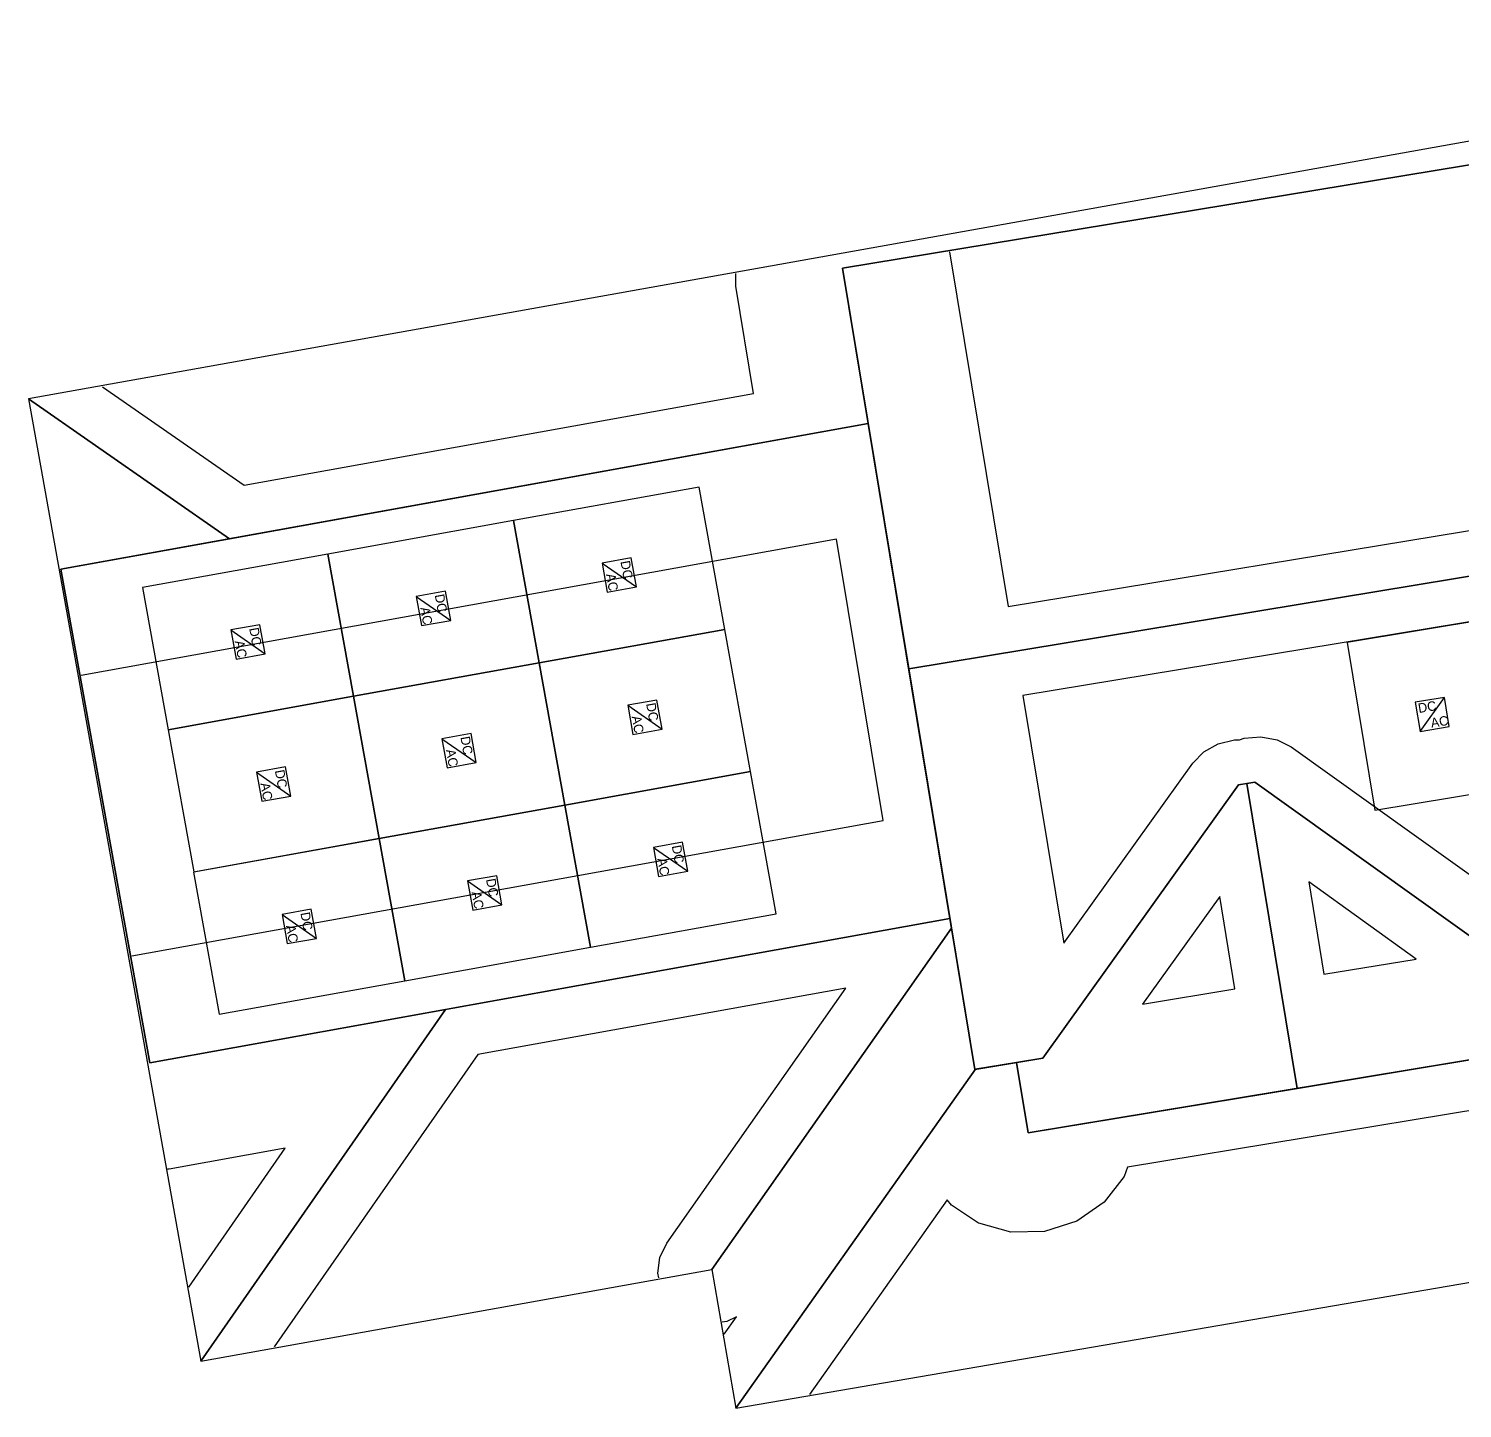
# Model space of a CAD drawing. Header units: feet. Extents: x -57 to 53, y -35 to 36.
# Drawn here: x -57.25 to -17.48, y -28.52 to 9.75 of the extents above; entities that cross this region are included whole.
import ezdxf

# ---------------------------------------------------------------- set-up
doc = ezdxf.new("R2010")
doc.units = ezdxf.units.FT
for name, color, linetype in [('Buildings', 7, 'CONTINUOUS'), ('Modules', 7, 'CONTINUOUS'), ('Setbacks', 7, 'CONTINUOUS')]:
    doc.layers.add(name, color=color, linetype=linetype)

msp = doc.modelspace()

# ---------------------------------------------------------------- linework, layer by layer
at = {"layer": 'Buildings', "color": 252}
for p, q in [((5.548, 9.751), (-34.675, 3.107)), ((-12.52, 7.485), (-57.255, -0.515)), ((-34.675, 3.107), (-12.395, 6.787)), ((-34.675, 3.107), (-32.84, -8.003)), ((-33.963, -1.202), (-34.675, 3.107)), ((17.208, 0.265), (-32.84, -8.003)), ((-32.84, -8.003), (17.208, 0.265)), ((-57.255, -0.515), (-51.682, -4.397)), ((-57.255, -0.515), (-52.482, -27.204)), ((-51.682, -4.397), (-57.255, -0.515)), ((-33.963, -1.202), (-56.36, -5.24)), ((-51.682, -4.397), (-33.963, -1.202)), ((-31.696, -14.928), (-33.963, -1.202)), ((-56.36, -5.24), (-51.682, -4.397)), ((-56.36, -5.24), (-53.892, -18.929)), ((-53.892, -18.929), (-56.36, -5.24)), ((-32.84, -8.003), (-31.005, -19.113)), ((-29.125, -18.802), (-23.692, -11.22)), ((-23.692, -11.22), (-29.125, -18.802)), ((-23.692, -11.22), (-23.237, -11.145)), ((-23.465, -11.182), (-23.692, -11.22)), ((-23.237, -11.145), (-23.465, -11.182)), ((-23.465, -11.182), (-22.067, -19.643)), ((-22.067, -19.643), (-23.465, -11.182)), ((-23.237, -11.145), (-15.654, -16.577)), ((-15.654, -16.577), (-23.237, -11.145)), ((-53.892, -18.929), (-31.696, -14.928)), ((-31.696, -14.928), (-45.687, -17.45)), ((-31.652, -15.195), (-31.696, -14.928)), ((-38.3, -24.668), (-31.652, -15.195)), ((-31.652, -15.195), (-38.3, -24.668)), ((-31.005, -19.113), (-31.652, -15.195)), ((-45.687, -17.45), (-53.892, -18.929)), ((-45.687, -17.45), (-52.482, -27.204)), ((-52.482, -27.204), (-45.687, -17.45)), ((-14.609, -18.411), (-29.524, -20.875)), ((-22.067, -19.643), (-14.609, -18.411)), ((-31.005, -19.113), (-29.125, -18.802)), ((-29.847, -18.922), (-30.99, -19.111)), ((-29.125, -18.802), (-29.847, -18.922)), ((-29.524, -20.875), (-29.847, -18.922)), ((-29.847, -18.922), (-29.524, -20.875)), ((-30.99, -19.111), (-37.64, -28.515)), ((-37.64, -28.515), (-30.99, -19.111)), ((-30.99, -19.111), (-31.005, -19.113)), ((-29.524, -20.875), (-22.067, -19.643)), ((-37.64, -28.515), (3.726, -21.418)), ((-52.482, -27.204), (-38.3, -24.668)), ((-38.3, -24.668), (-37.64, -28.515))]:
    msp.add_line(p, q, dxfattribs=at)
at = {"layer": 'Modules', "color": 254}
for p, q in [((-38.653, -2.965), (-43.802, -3.893)), ((-37.942, -6.91), (-38.653, -2.965)), ((-43.805, -3.893), (-48.954, -4.821)), ((-43.094, -7.838), (-43.805, -3.893)), ((-43.802, -3.893), (-43.09, -7.838)), ((-48.952, -4.82), (-54.101, -5.749)), ((-48.954, -4.821), (-48.243, -8.766)), ((-48.241, -8.765), (-48.952, -4.82)), ((-40.541, -4.925), (-41.348, -5.071)), ((-41.348, -5.071), (-41.203, -5.878)), ((-41.348, -5.071), (-40.395, -5.732)), ((-40.395, -5.732), (-40.541, -4.925)), ((-54.101, -5.749), (-53.389, -9.693)), ((-45.693, -5.853), (-46.501, -5.998)), ((-45.548, -6.66), (-45.693, -5.853)), ((-41.203, -5.878), (-40.395, -5.732)), ((-46.501, -5.998), (-46.355, -6.806)), ((-46.501, -5.998), (-45.548, -6.66)), ((-46.355, -6.806), (-45.548, -6.66)), ((-16.723, -6.617), (-20.678, -7.27)), ((-50.84, -6.781), (-51.647, -6.926)), ((-51.647, -6.926), (-51.502, -7.733)), ((-51.647, -6.926), (-50.694, -7.588)), ((-50.694, -7.588), (-50.84, -6.781)), ((-43.09, -7.838), (-37.942, -6.91)), ((-37.941, -6.91), (-43.09, -7.838)), ((-37.23, -10.854), (-37.941, -6.91)), ((-20.678, -7.27), (-19.909, -11.922)), ((-51.502, -7.733), (-50.694, -7.588)), ((-48.243, -8.766), (-43.094, -7.838)), ((-43.094, -7.837), (-48.242, -8.765)), ((-42.382, -11.782), (-43.094, -7.837)), ((-43.09, -7.838), (-42.379, -11.783)), ((-53.389, -9.693), (-48.241, -8.765)), ((-48.24, -8.765), (-53.389, -9.693)), ((-48.242, -8.765), (-47.531, -12.71)), ((-47.529, -12.71), (-48.24, -8.765)), ((-39.829, -8.87), (-40.636, -9.015)), ((-40.636, -9.015), (-40.491, -9.822)), ((-40.636, -9.015), (-39.684, -9.677)), ((-39.684, -9.677), (-39.829, -8.87)), ((-17.979, -8.798), (-18.788, -8.932)), ((-18.788, -8.932), (-18.654, -9.741)), ((-18.654, -9.741), (-17.979, -8.798)), ((-17.845, -9.607), (-17.979, -8.798)), ((-53.389, -9.693), (-52.677, -13.638)), ((-44.981, -9.797), (-45.789, -9.943)), ((-44.836, -10.605), (-44.981, -9.797)), ((-40.491, -9.822), (-39.684, -9.677)), ((-18.654, -9.741), (-17.845, -9.607)), ((-45.789, -9.943), (-45.643, -10.75)), ((-45.789, -9.943), (-44.836, -10.605)), ((-50.128, -10.725), (-50.935, -10.871)), ((-49.982, -11.532), (-50.128, -10.725)), ((-45.643, -10.75), (-44.836, -10.605)), ((-50.935, -10.871), (-50.79, -11.678)), ((-50.935, -10.871), (-49.982, -11.532)), ((-42.379, -11.783), (-37.23, -10.854)), ((-37.229, -10.854), (-42.378, -11.782)), ((-36.518, -14.799), (-37.229, -10.854)), ((-50.79, -11.678), (-49.982, -11.532)), ((-19.909, -11.922), (-15.955, -11.268)), ((-47.531, -12.71), (-42.382, -11.782)), ((-42.382, -11.782), (-47.53, -12.71)), ((-41.671, -15.726), (-42.382, -11.782)), ((-42.378, -11.782), (-41.667, -15.727)), ((-47.531, -12.713), (-52.68, -13.641)), ((-52.677, -13.638), (-47.529, -12.71)), ((-46.82, -16.658), (-47.531, -12.713)), ((-47.53, -12.71), (-46.819, -16.655)), ((-39.117, -12.814), (-39.924, -12.96)), ((-39.924, -12.96), (-39.779, -13.767)), ((-39.924, -12.96), (-38.972, -13.621)), ((-38.972, -13.621), (-39.117, -12.814)), ((-52.68, -13.641), (-51.968, -17.586)), ((-44.27, -13.742), (-45.077, -13.887)), ((-45.077, -13.887), (-44.931, -14.694)), ((-45.077, -13.887), (-44.124, -14.549)), ((-44.124, -14.549), (-44.27, -13.742)), ((-39.779, -13.767), (-38.972, -13.621)), ((-49.419, -14.673), (-50.226, -14.819)), ((-49.273, -15.48), (-49.419, -14.673)), ((-44.931, -14.694), (-44.124, -14.549)), ((-50.226, -14.819), (-50.081, -15.626)), ((-50.226, -14.819), (-49.273, -15.48)), ((-41.667, -15.727), (-36.518, -14.799)), ((-50.081, -15.626), (-49.273, -15.48)), ((-46.819, -16.655), (-41.671, -15.726)), ((-51.968, -17.586), (-46.82, -16.658))]:
    msp.add_line(p, q, dxfattribs=at)
at = {"layer": 'Setbacks', "color": 2}
for p, q in [((-31.707, 3.564), (-30.081, -6.279)), ((-37.637, 2.612), (-37.635, 2.96)), ((-37.637, 2.611), (-37.637, 2.612)), ((-37.146, -0.366), (-37.637, 2.611)), ((-30.081, -6.279), (15.043, 1.175)), ((-55.202, -0.181), (-51.28, -2.914)), ((-51.28, -2.914), (-37.146, -0.366)), ((15.963, -1.209), (-29.673, -8.748)), ((-34.84, -4.412), (-55.795, -8.19)), ((-33.552, -12.211), (-34.84, -4.412)), ((-29.673, -8.748), (-28.539, -15.611)), ((-23.664, -9.975), (-23.538, -9.929)), ((-23.538, -9.929), (-23.537, -9.929)), ((-23.537, -9.929), (-23.07, -9.888)), ((-23.07, -9.888), (-23.069, -9.888)), ((-23.069, -9.888), (-22.619, -9.97)), ((-24.962, -10.618), (-24.656, -10.307)), ((-24.656, -10.307), (-24.655, -10.306)), ((-24.655, -10.306), (-24.255, -10.084)), ((-24.255, -10.084), (-24.254, -10.083)), ((-24.254, -10.083), (-23.799, -9.972)), ((-23.799, -9.972), (-23.798, -9.972)), ((-23.798, -9.972), (-23.664, -9.975)), ((-22.619, -9.97), (-22.618, -9.97)), ((-22.618, -9.97), (-22.228, -10.166)), ((-22.228, -10.166), (-22.227, -10.167)), ((-22.227, -10.167), (-14.645, -15.599)), ((-28.539, -15.611), (-24.963, -10.619)), ((-24.963, -10.619), (-24.962, -10.618)), ((-54.392, -15.968), (-33.552, -12.211)), ((-18.76, -16.053), (-21.745, -13.915)), ((-21.745, -13.915), (-21.322, -16.476)), ((-24.214, -14.323), (-26.352, -17.307)), ((-23.791, -16.884), (-24.214, -14.323)), ((-21.322, -16.476), (-18.76, -16.053)), ((-34.587, -16.859), (-44.794, -18.7)), ((-39.55, -23.931), (-34.587, -16.859)), ((-26.352, -17.307), (-23.791, -16.884)), ((-44.794, -18.7), (-50.441, -26.806)), ((-16.913, -20.199), (-26.771, -21.827)), ((-50.135, -21.304), (-53.36, -21.885)), ((-52.815, -25.152), (-50.135, -21.304)), ((-26.771, -21.827), (-26.862, -22.085)), ((-53.36, -21.885), (-53.399, -21.886)), ((-53.36, -21.885), (-53.36, -21.885)), ((-26.862, -22.086), (-27.417, -22.799)), ((-26.862, -22.085), (-26.862, -22.085)), ((-26.862, -22.085), (-26.862, -22.086)), ((-31.776, -22.729), (-35.597, -28.131)), ((-31.656, -22.881), (-31.776, -22.729)), ((-31.656, -22.882), (-31.656, -22.881)), ((-31.655, -22.882), (-31.656, -22.882)), ((-30.901, -23.378), (-31.655, -22.882)), ((-27.418, -22.8), (-28.179, -23.325)), ((-27.417, -22.799), (-27.418, -22.8)), ((-27.417, -22.799), (-27.417, -22.799)), ((-30.9, -23.378), (-30.901, -23.378)), ((-30.011, -23.629), (-30.9, -23.378)), ((-30.9, -23.378), (-30.9, -23.378)), ((-28.18, -23.325), (-29.072, -23.611)), ((-28.179, -23.325), (-28.18, -23.325)), ((-30.01, -23.629), (-30.011, -23.629)), ((-29.073, -23.611), (-30.01, -23.629)), ((-30.01, -23.629), (-30.01, -23.629)), ((-29.072, -23.611), (-29.073, -23.611)), ((-39.745, -24.331), (-39.551, -23.931)), ((-39.551, -23.931), (-39.55, -23.931)), ((-39.799, -24.765), (-39.745, -24.333)), ((-39.745, -24.332), (-39.745, -24.331)), ((-39.745, -24.333), (-39.745, -24.332)), ((-39.799, -24.766), (-39.799, -24.765)), ((-39.77, -24.897), (-39.799, -24.766)), ((-39.799, -24.766), (-39.799, -24.766)), ((-37.884, -26.11), (-38.017, -26.128)), ((-37.959, -26.461), (-37.616, -25.975)), ((-37.883, -26.11), (-37.884, -26.11)), ((-37.616, -25.975), (-37.883, -26.11)), ((-37.883, -26.11), (-37.883, -26.11))]:
    msp.add_line(p, q, dxfattribs=at)

# ---------------------------------------------------------------- texts
at = {"layer": 'Modules'}
for s, rotation, p in [('DC', -79.7796, (-40.839, -5.029)), ('AC', -79.7796, (-41.241, -5.385)), ('DC', -79.7796, (-45.991, -5.957)), ('AC', -79.7796, (-46.394, -6.313)), ('DC', -79.7796, (-51.138, -6.884)), ('AC', -79.7796, (-51.54, -7.24)), ('DC', -79.7796, (-40.127, -8.973)), ('DC', 9.3803, (-18.688, -9.231)), ('AC', -79.7796, (-40.53, -9.329)), ('AC', 9.3803, (-18.338, -9.639)), ('DC', -79.7796, (-45.279, -9.901)), ('AC', -79.7796, (-45.682, -10.257)), ('DC', -79.7796, (-50.426, -10.829)), ('AC', -79.7796, (-50.829, -11.185)), ('DC', -79.7796, (-39.415, -12.918)), ('AC', -79.7796, (-39.818, -13.274)), ('DC', -79.7796, (-44.568, -13.845)), ('AC', -79.7796, (-44.97, -14.201)), ('DC', -79.7796, (-49.717, -14.777)), ('AC', -79.7796, (-50.12, -15.133))]:
    msp.add_text(s, height=0.2625, rotation=rotation, dxfattribs=at).set_placement(p)

doc.saveas('drawing.dxf')
